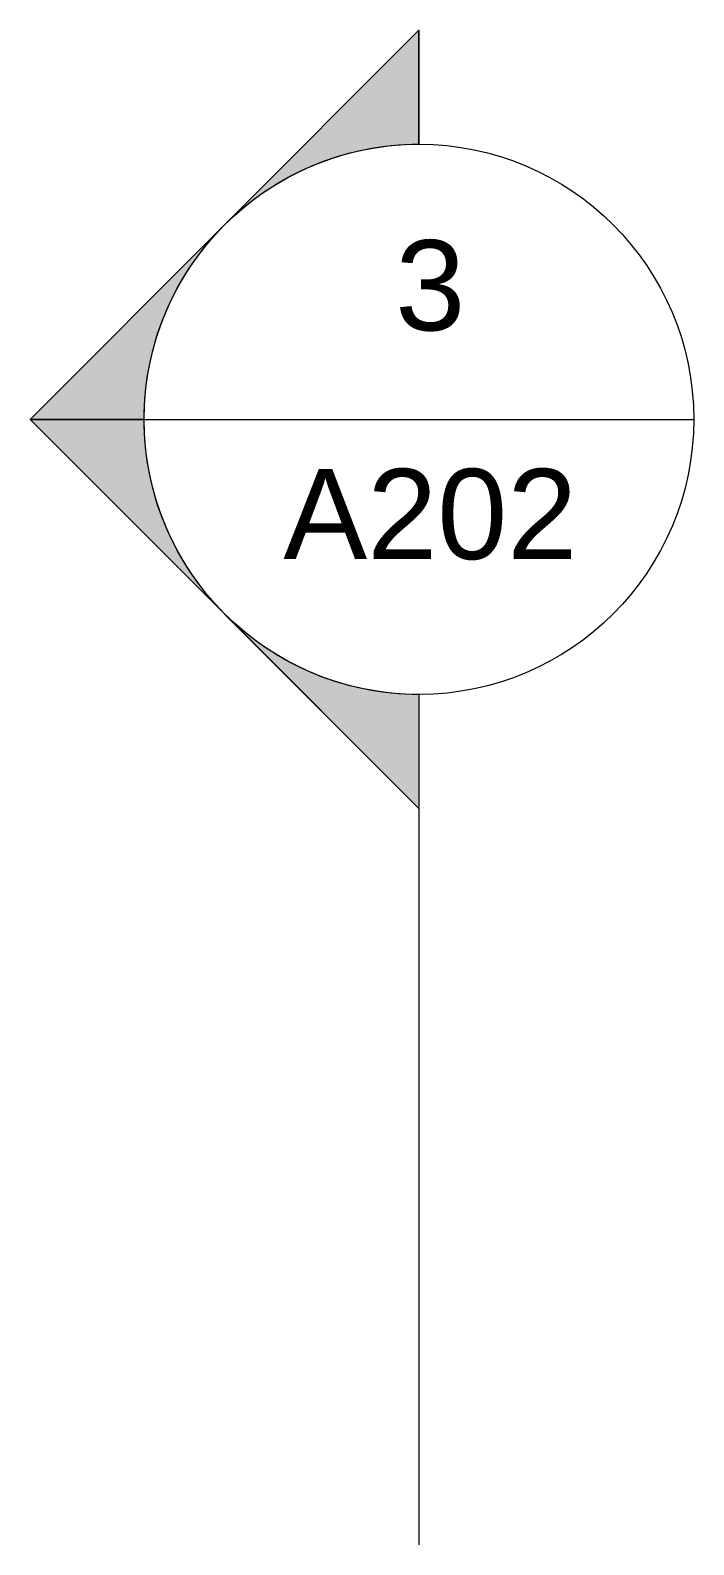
# Model space of a CAD drawing. Header units: metres. Extents: x 11 to 152, y 1 to 34.
# Drawn here: x 92.874 to 94.322, y 30.758 to 34.061 of the extents above; entities that cross this region are included whole.
import ezdxf

# ---------------------------------------------------------------- set-up
doc = ezdxf.new("R2010")
doc.units = ezdxf.units.M
doc.layers.add('G-ANNO-SYMB', color=111, linetype='Continuous', lineweight=9)
doc.styles.add('Arial', font='Arial.ttf', dxfattribs={"height": 0.196707})

# ---------------------------------------------------------------- blocks, each defined once
blk = doc.blocks.new('Section - M_Section Head - Filled-1049-2 Piso _Tipo_')
at = {"layer": 'G-ANNO-SYMB'}
h = blk.add_hatch(color=256, dxfattribs=at)
edge = h.paths.add_edge_path(flags=0)
edge.add_line((-0.006, 0.008485), (-0.006, 0.006))
edge.add_arc((-0.006, 0), 0.006, 90, 135)
edge.add_line((-0.010243, 0.004243), (-0.006, 0.008485))
h = blk.add_hatch(color=256, dxfattribs=at)
edge = h.paths.add_edge_path(flags=0)
edge.add_line((-0.006, 0.008485), (-0.001757, 0.004243))
edge.add_arc((-0.006, 0), 0.006, 45, 90)
edge.add_line((-0.006, 0.006), (-0.006, 0.008485))
h = blk.add_hatch(color=256, dxfattribs=at)
edge = h.paths.add_edge_path(flags=0)
edge.add_line((-0.014485, 0), (-0.010243, 0.004243))
edge.add_arc((-0.006, 0), 0.006, 135, 180)
edge.add_line((-0.012, 0), (-0.014485, 0))
h = blk.add_hatch(color=256, dxfattribs=at)
edge = h.paths.add_edge_path(flags=0)
edge.add_line((0.002485, 0), (0, 0))
edge.add_arc((-0.006, 0), 0.006, 360, 405)
edge.add_line((-0.001757, 0.004243), (0.002485, 0))
for p, q in [((-0.006, 0.008485), (-0.014485, 0)), ((-0.006, 0.008485), (-0.010243, 0.004243)), ((-0.006, 0.008485), (0.002485, 0)), ((-0.006, 0.006), (-0.006, 0.008485)), ((-0.006, 0.008485), (-0.006, 0.006)), ((-0.001757, 0.004243), (-0.006, 0.008485)), ((-0.010243, 0.004243), (-0.014485, 0)), ((0.002485, 0), (-0.001757, 0.004243)), ((-0.014485, 0), (-0.012, 0)), ((0, 0), (0.002485, 0)), ((-0.012, 0), (-0.014485, 0)), ((0, 0), (0.002485, 0))]:
    blk.add_line(p, q, dxfattribs=at)
for start, end in [(360, 180), (90, 135), (45, 90), (135, 180), (360, 45), (180, 360)]:
    blk.add_arc((-0.006, 0), 0.006, start, end, dxfattribs=at)

msp = doc.modelspace()

# ---------------------------------------------------------------- linework, layer by layer
at = {"layer": 'G-ANNO-SYMB'}
for p, q in [((93.1222, 33.2124), (94.3222, 33.2124)), ((93.7222, 32.6124), (93.7222, 30.758))]:
    msp.add_line(p, q, dxfattribs=at)

# ---------------------------------------------------------------- block references
at = {"layer": 'G-ANNO-SYMB', "extrusion": (0, 0, -1), "xscale": 99.99999999999993, "yscale": 99.99999999999993, "zscale": 99.99999999999993, "rotation": 270.0000000000003}
msp.add_blockref('Section - M_Section Head - Filled-1049-2 Piso _Tipo_', (-93.7222, 32.6124), dxfattribs=at)

# ---------------------------------------------------------------- texts
at = {"layer": 'G-ANNO-SYMB', "attachment_point": 2, "line_spacing_factor": 0.938532, "style": 'Arial'}
for s, insert, char_height, width in [('3', (93.747, 33.6032), 0.1967, 0.182388), ('A202', (93.747, 33.1043), 0.19671, 0.76555)]:
    msp.add_mtext(s, dxfattribs=dict(at, insert=insert, char_height=char_height, width=width))

doc.saveas('drawing.dxf')
